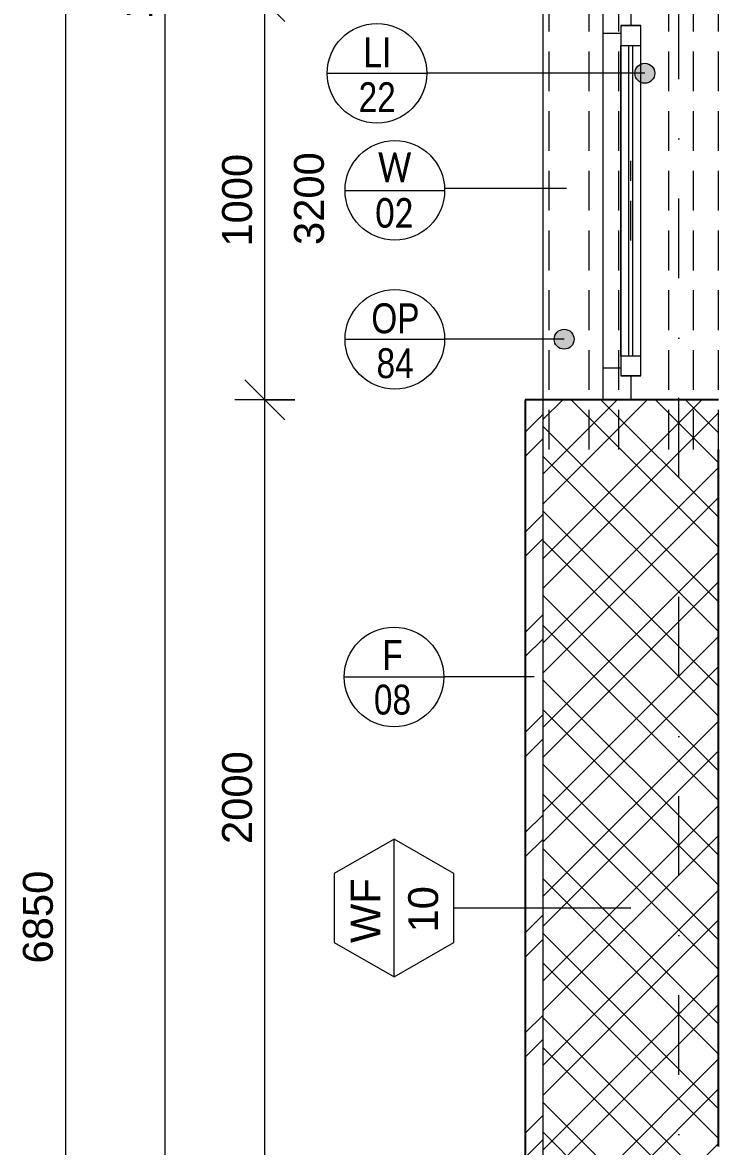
# Model space of a CAD drawing. Header units: millimetres. Extents: x -2616 to 42510, y -3604 to 14792.
# Drawn here: x -1647 to 100, y 2850 to 5672 of the extents above; entities that cross this region are included whole.
import ezdxf

# ---------------------------------------------------------------- set-up
doc = ezdxf.new("R2010")
doc.units = ezdxf.units.MM
doc.linetypes.add('HA_Dash_3mm-S1mm', pattern=[150, 100, -50])
doc.linetypes.add('HA_DashDot_10mm-S3mm', pattern=[500, 200, -150, 0, -150])
for name, color, linetype, lineweight in [('A-____-____-DIMS', 9, 'Continuous', 5), ('A-____-____-DIMS-50', 9, 'Continuous', 5), ('A-GENM-____-HDLN', 9, 'HA_Dash_3mm-S1mm', 9), ('A-GENM-____-IDEN', 9, 'Continuous', 9), ('A-GENM-____-OTLN', 9, 'Continuous', 9), ('A-GLAZ-____-IDEN', 9, 'Continuous', 9), ('A-GLAZ-____-MCUT', 9, 'Continuous', 5), ('A-GLAZ-____-OTLN', 9, 'Continuous', 5), ('A-WALL-____-IDEN', 9, 'Continuous', 9), ('A-WALL-____-MCUT', 9, 'Continuous', 25), ('A-WALL-____-OTLN', 9, 'Continuous', 9), ('A-WALL-____-PATT', 9, 'Continuous', 25), ('S-GRID-____-OTLN', 9, 'Continuous', 5)]:
    doc.layers.add(name, color=color, linetype=linetype, lineweight=lineweight)
doc.styles.add('Arial_1', font='arial.ttf', dxfattribs={"height": 75})
doc.styles.add('Arial_2', font='arial.ttf', dxfattribs={"width": 0.8, "height": 75})
doc.styles.add('Calibri', font='calibri.ttf', dxfattribs={"width": 0.8, "height": 75})
doc.dimstyles.new('Inner_Dimensions', dxfattribs={"dimscale": 304.8, "dimtxt": 76.519455, "dimasz": 0.328084, "dimexe": 0.246063, "dimexo": 0.0625, "dimgap": 0.032808, "dimtad": 1, "dimdec": 0, "dimzin": 0, "dimdsep": 46, "dimtxsty": 'Arial_1', "dimblk1": 'OBLIQUE', "dimblk2": 'OBLIQUE', "dimsah": 1, "dimcen": 0.09, "dimdle": 0.246063, "dimazin": 0, "dimtfac": 1, "dimtdec": 4, "dimtix": 1, "dimtmove": 0, "dimatfit": 3, "dimfxl": 0.246063, "dimfxlon": 1, "dimtvp": 1, "dimtolj": 1, "dimtzin": 0, "dimlwd": 9, "dimlwe": 9, "dimarcsym": 2})

# ---------------------------------------------------------------- blocks, each defined once
blk = doc.blocks.new('HA_WD_SinglePanel - 1000x3200-2168127-DSP_1NP-A')
at = {"layer": 'A-GLAZ-____-MCUT'}
for p, q in [((-440, 25), (-440, -25)), ((-390, 25), (-440, 25)), ((-390, -25), (-390, 25)), ((390, 5), (-390, 5)), ((390, 25), (390, -25)), ((440, 25), (390, 25)), ((440, -25), (440, 25)), ((-500, 0), (-440, 0)), ((-440, -25), (-390, -25)), ((-420, -25), (-420, -70)), ((390, -5), (-390, -5)), ((390, -25), (440, -25)), ((420, -70), (420, -25)), ((440, 0), (500, 0)), ((-420, -70), (-500, -70)), ((500, -70), (420, -70))]:
    blk.add_line(p, q, dxfattribs=at)
at = {"layer": 'A-GLAZ-____-OTLN'}
for p, q in [((-440, -25), (-440, 25)), ((440, 25), (-440, 25)), ((390, 25), (-390, 25)), ((440, 25), (440, -25)), ((-440, -25), (440, -25)), ((390, -25), (-390, -25)), ((420, -70), (-420, -70))]:
    blk.add_line(p, q, dxfattribs=at)
blk = doc.blocks.new('TB_Porotherm KPVarioUNI_1250mm - TB_Porotherm KPVarioUNI_1250mm-1997363-DSP_1NP-A')
at = {"layer": 'A-GENM-____-HDLN'}
for p, q in [((-625, 205), (625, 205)), ((-625, 105), (625, 105)), ((-625, 30), (625, 30)), ((-100, 0), (100, 0)), ((-625, -95), (625, -95)), ((-625, -157.5), (625, -157.5)), ((-625, -220), (625, -220))]:
    blk.add_line(p, q, dxfattribs=at)
blk = doc.blocks.new('DIMBLOCK61-DSP_1NP-A')
at = {"layer": 'A-____-____-DIMS-50', "lineweight": 9}
for p, q in [((-1038.9, 4725), (-1088.9, 4775)), ((-963.9, 4725), (-1113.9, 4725)), ((-1038.9, 2725), (-1038.9, 4725)), ((-1038.9, 4725), (-988.9, 4675)), ((-1038.9, 4725), (-963.9, 4725)), ((-1038.9, 2725), (-1088.9, 2775)), ((-963.9, 2725), (-1113.9, 2725)), ((-1038.9, 2725), (-988.9, 2675)), ((-1038.9, 2725), (-963.9, 2725))]:
    blk.add_line(p, q, dxfattribs=at)
at = {"layer": 'A-____-____-DIMS-50', "color": 0, "lineweight": 9, "insert": (-1146.3, 3609.6), "char_height": 75, "width": 276.883, "attachment_point": 1, "rotation": 90, "line_spacing_factor": 0.941778, "style": 'Arial_1'}
blk.add_mtext('2000', dxfattribs=at)
blk = doc.blocks.new('_Oblique')
at = {"color": 0, "linetype": 'ByBlock', "lineweight": -2}
blk.add_line((-0.5, -0.5), (0.5, 0.5), dxfattribs=at)
blk = doc.blocks.new('DIMBLOCK62-DSP_1NP-A')
at = {"layer": 'A-____-____-DIMS-50', "lineweight": 9}
for p, q in [((-1038.9, 5725), (-1088.9, 5775)), ((-963.9, 5725), (-1113.9, 5725)), ((-1038.9, 4725), (-1038.9, 5725)), ((-1038.9, 5725), (-988.9, 5675)), ((-1038.9, 5725), (-963.9, 5725)), ((-1038.9, 4725), (-1088.9, 4775)), ((-963.9, 4725), (-1113.9, 4725)), ((-1038.9, 4725), (-988.9, 4675)), ((-1038.9, 4725), (-963.9, 4725))]:
    blk.add_line(p, q, dxfattribs=at)
at = {"layer": 'A-____-____-DIMS-50', "color": 0, "lineweight": 9, "insert": (-1146.3, 5109.6), "char_height": 75, "width": 276.883, "attachment_point": 1, "rotation": 90, "line_spacing_factor": 0.941778, "style": 'Arial_1'}
blk.add_mtext('1000', dxfattribs=at)
blk = doc.blocks.new('HA_TAG_WD - Type Mark-1527962-DSP_1NP-A')
at = {"layer": 'A-GLAZ-____-IDEN'}
blk.add_line((-2.5, 0), (2.5, 0), dxfattribs=at)
blk.add_circle((0, 0), 2.5, dxfattribs=at)
blk = doc.blocks.new('HA_TAG_GM_Products - Generic-588599-DSP_1NP-A')
at = {"layer": 'A-GENM-____-IDEN'}
blk.add_line((-2.5, 0), (2.5, 0), dxfattribs=at)
blk.add_circle((0, 0), 2.5, dxfattribs=at)
blk = doc.blocks.new('DIMBLOCK173-DSP_1NP-A')
at = {"layer": 'A-____-____-DIMS-50', "lineweight": 9}
for p, q in [((-1288.9, -460), (-1288.9, 12110)), ((-1288.9, 12035), (-1338.9, 12085)), ((-1213.9, 12035), (-1363.9, 12035)), ((-1288.9, 12035), (-1238.9, 11985)), ((-1288.9, 12035), (-1213.9, 12035)), ((-1288.9, -385), (-1338.9, -335)), ((-1213.9, -385), (-1363.9, -385)), ((-1288.9, -385), (-1238.9, -435)), ((-1288.9, -385), (-1213.9, -385))]:
    blk.add_line(p, q, dxfattribs=at)
at = {"layer": 'A-____-____-DIMS-50', "color": 0, "lineweight": 9, "insert": (-1396.3, 5680.8), "char_height": 75, "width": 346.103, "attachment_point": 1, "rotation": 90, "line_spacing_factor": 0.941778, "style": 'Arial_1'}
blk.add_mtext('12420', dxfattribs=at)
blk = doc.blocks.new('DIMBLOCK177-DSP_1NP-A')
at = {"layer": 'A-____-____-DIMS-50', "lineweight": 9}
for p, q in [((-1538.9, 6850), (-1588.9, 6900)), ((-1613.9, 6850), (-1463.9, 6850)), ((-1538.9, 6850), (-1613.9, 6850)), ((-1538.9, 0), (-1538.9, 6850)), ((-1538.9, 6850), (-1488.9, 6800)), ((-1538.9, 0), (-1588.9, 50)), ((-1613.9, 0), (-1463.9, 0)), ((-1538.9, 0), (-1613.9, 0)), ((-1538.9, 0), (-1488.9, -50))]:
    blk.add_line(p, q, dxfattribs=at)
at = {"layer": 'A-____-____-DIMS-50', "color": 0, "lineweight": 9, "insert": (-1646.3, 3309.6), "char_height": 75, "width": 276.883, "attachment_point": 1, "rotation": 90, "line_spacing_factor": 0.941778, "style": 'Arial_1'}
blk.add_mtext('6850', dxfattribs=at)
blk = doc.blocks.new('HA_TAG_WA_Partitions - Group _ Type Mark-556634-DSP_1NP-A')
at = {"layer": 'A-WALL-____-IDEN'}
for p, q in [((-1.732, 3), (-3.464, 0)), ((1.732, 3), (-1.732, 3)), ((3.464, 0), (1.732, 3)), ((-3.464, 0), (3.464, 0)), ((-3.464, 0), (-1.732, -3)), ((1.732, -3), (3.464, 0)), ((-1.732, -3), (1.732, -3))]:
    blk.add_line(p, q, dxfattribs=at)
blk = doc.blocks.new('HA_TAG_cWA - Default-922888-DSP_1NP-A')
at = {"layer": 'A-WALL-____-IDEN'}
blk.add_line((-2.5, 0), (2.5, 0), dxfattribs=at)
blk.add_circle((0, 0), 2.5, dxfattribs=at)

msp = doc.modelspace()

# ---------------------------------------------------------------- hatches: boundary and pattern name
at = {"layer": 'A-GENM-____-IDEN'}
h = msp.add_hatch(color=256, dxfattribs=at)
edge = h.paths.add_edge_path()
edge.add_arc((-85, 5545), 25, 0, 360)
h = msp.add_hatch(color=256, dxfattribs=at)
edge = h.paths.add_edge_path()
edge.add_arc((-287.6, 4877.1), 25, 0, 360)
at = {"layer": 'A-WALL-____-PATT', "lineweight": 5}
h = msp.add_hatch(dxfattribs=at)
h.set_pattern_fill('FP_4', color=256, style=0, pattern_type=2)
h.set_pattern_definition([(45, (0, 0), (-125.7236, 125.7236), []), (45, (0, 190.5), (-125.7236, 125.7236), [])])
h.paths.add_polyline_path([(-385, -385), (-340, -340), (-340, 1725), (-385, 1725)])
h.paths.add_polyline_path([(-385, 2725), (-340, 2725), (-340, 4725), (-385, 4725)])
h.paths.add_polyline_path([(-340, 5725), (-340, 6322.9), (-385, 6322.9), (-385, 5725)])
h.paths.add_polyline_path([(-340, 6975), (-340, 11990), (-385, 12035), (-385, 6975)])
h = msp.add_hatch(dxfattribs=at)
h.set_pattern_fill('FP_1', color=256, style=0, pattern_type=2)
h.set_pattern_definition([(45, (0, 0), (-106.066, 106.066), []), (45, (75, 0), (-106.066, 106.066), []), (315, (0, 0), (106.066, 106.066), []), (315, (75, 0), (106.066, 106.066), [])])
h.paths.add_polyline_path([(-340, -340), (99.8, -340), (100, 1725), (-340, 1725)])
h.paths.add_polyline_path([(100, 2725), (100, 4725), (-340, 4725), (-340, 2725)])
h.paths.add_polyline_path([(100, 5725), (100, 6782.5), (-340, 6782.5), (-340, 5725), (-97.1, 5725)])

# ---------------------------------------------------------------- linework, layer by layer
at = {"layer": 'A-GENM-____-IDEN'}
for p, q in [((-85, 5545), (-632.6, 5545)), ((-287.6, 4877.1), (-587.6, 4877.1))]:
    msp.add_line(p, q, dxfattribs=at)
for centre in [(-85, 5545), (-287.6, 4877.1)]:
    msp.add_circle(centre, 25, dxfattribs=at)
at = {"layer": 'A-GLAZ-____-IDEN'}
msp.add_line((-281.4, 5255.4), (-587.6, 5255.4), dxfattribs=at)
at = {"layer": 'A-WALL-____-IDEN'}
for p, q in [((-362.5, 4029.2), (-589.7, 4029.2)), ((-120, 3448.9), (-564.7, 3448.9))]:
    msp.add_line(p, q, dxfattribs=at)
at = {"layer": 'A-WALL-____-MCUT'}
for p, q in [((-385, 4725), (-385, 2725)), ((100, 4725), (-385, 4725)), ((100, 2850), (100, 4600))]:
    msp.add_line(p, q, dxfattribs=at)
at = {"layer": 'A-WALL-____-MCUT', "lineweight": 9}
msp.add_line((-340, 2725), (-340, 4725), dxfattribs=at)
at = {"layer": 'A-WALL-____-OTLN'}
msp.add_line((-340, 4725), (-340, 5725), dxfattribs=at)
at = {"layer": 'S-GRID-____-OTLN', "linetype": 'HA_DashDot_10mm-S3mm', "lineweight": 9}
msp.add_line((0, -1971.1), (0, 12654.3), dxfattribs=at)

# ---------------------------------------------------------------- block references
at = {"layer": 'A-GENM-____-IDEN', "xscale": 49.99999999999998, "yscale": 49.99999999999998, "zscale": 49.99999999999998}
for p in [(-757.6, 5545), (-712.6, 4877.1)]:
    msp.add_blockref('HA_TAG_GM_Products - Generic-588599-DSP_1NP-A', p, dxfattribs=at)
at = {"layer": 'A-GENM-____-OTLN', "rotation": 89.9999999999999}
msp.add_blockref('TB_Porotherm KPVarioUNI_1250mm - TB_Porotherm KPVarioUNI_1250mm-1997363-DSP_1NP-A', (-120, 5225), dxfattribs=at)
at = {"layer": 'A-GLAZ-____-IDEN', "xscale": 49.99999999999998, "yscale": 49.99999999999998, "zscale": 49.99999999999998}
msp.add_blockref('HA_TAG_WD - Type Mark-1527962-DSP_1NP-A', (-712.6, 5251), dxfattribs=at)
at = {"layer": 'A-GLAZ-____-OTLN', "rotation": 270}
msp.add_blockref('HA_WD_SinglePanel - 1000x3200-2168127-DSP_1NP-A', (-120, 5225), dxfattribs=at)
at = {"layer": 'A-WALL-____-IDEN', "xscale": 49.99999999999998, "yscale": 49.99999999999998, "zscale": 49.99999999999998}
msp.add_blockref('HA_TAG_cWA - Default-922888-DSP_1NP-A', (-714.7, 4029.2), dxfattribs=at)
at = {"layer": 'A-WALL-____-IDEN', "xscale": 49.99999999999998, "yscale": 49.99999999999998, "zscale": 49.99999999999998, "rotation": 89.99999999999991}
msp.add_blockref('HA_TAG_WA_Partitions - Group _ Type Mark-556634-DSP_1NP-A', (-714.7, 3448.9), dxfattribs=at)

# ---------------------------------------------------------------- texts
at = {"layer": 'A-GENM-____-IDEN', "lineweight": 5, "char_height": 75, "attachment_point": 1, "style": 'Arial_2'}
for s, insert, width in [('LI', (-791.5, 5635.1), 86.582), ('22', (-803.5, 5522.4), 115.443), ('OP', (-771.7, 4967.2), 147.51), ('84', (-758.5, 4854.5), 115.443)]:
    msp.add_mtext(s, dxfattribs=dict(at, insert=insert, width=width))
at = {"layer": 'A-GLAZ-____-IDEN', "lineweight": 5, "insert": (-965.7, 5113.7), "char_height": 75, "width": 288.607, "attachment_point": 1, "rotation": 90, "style": 'Arial_1'}
msp.add_mtext('3200', dxfattribs=at)
at = {"layer": 'A-GLAZ-____-IDEN', "lineweight": 5, "char_height": 75, "attachment_point": 1, "style": 'Calibri'}
for s, insert, width in [('W', (-754.5, 5346.3), 105.823), ('02', (-761.1, 5232), 121.856)]:
    msp.add_mtext(s, dxfattribs=dict(at, insert=insert, width=width))
at = {"layer": 'A-WALL-____-IDEN', "lineweight": 5, "char_height": 75, "attachment_point": 1, "style": 'Arial_2'}
for s, insert, width in [('F', (-743.9, 4121.5), 64.135), ('08', (-765.1, 4009.7), 115.443)]:
    msp.add_mtext(s, dxfattribs=dict(at, insert=insert, width=width))
at = {"layer": 'A-WALL-____-IDEN', "lineweight": 5, "char_height": 75, "attachment_point": 1, "rotation": 90, "style": 'Arial_1'}
for s, insert, width in [('WF', (-823.7, 3360.9), 208.439), ('10', (-679.1, 3387.4), 144.304)]:
    msp.add_mtext(s, dxfattribs=dict(at, insert=insert, width=width))

# ---------------------------------------------------------------- dimensions: what is measured, and where the dimension line sits
at = {"layer": 'A-____-____-DIMS', "lineweight": 9}
for base, p1, p2, override, picture, middle in [((-1288.9, 12035), (-1213.9, -385), (-1213.9, 12035), {"dimpost": '<>', "dimfxl": 12420}, 'DIMBLOCK173-DSP_1NP-A', (-1337.2, 5825)), ((-1538.9, 6850), (-1613.9, 0), (-1613.9, 6850), {"dimpost": '<>', "dimfxl": 6850}, 'DIMBLOCK177-DSP_1NP-A', (-1587.2, 3425)), ((-1038.9, 5725), (-963.9, 4725), (-963.9, 5725), {"dimpost": '<>', "dimfxl": 1000}, 'DIMBLOCK62-DSP_1NP-A', (-1087.2, 5225)), ((-1038.9, 4725), (-963.9, 2725), (-963.9, 4725), {"dimpost": '<>', "dimfxl": 2000}, 'DIMBLOCK61-DSP_1NP-A', (-1087.2, 3725))]:
    dim = msp.add_linear_dim(base=base, p1=p1, p2=p2, angle=90, dimstyle='Inner_Dimensions', override=override, dxfattribs=at)
    dim.commit()
    dim.dimension.update_dxf_attribs({"geometry": picture, "text_midpoint": middle})

doc.saveas('drawing.dxf')
